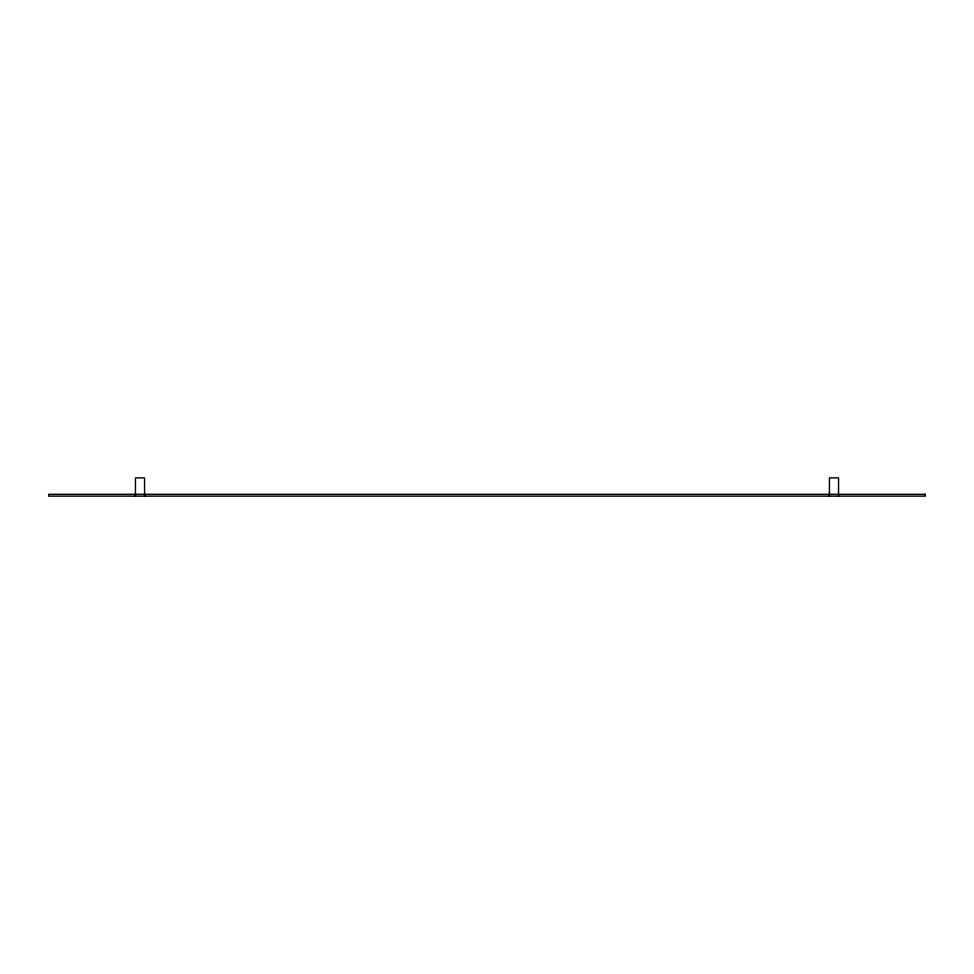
<?xml version="1.0" encoding="UTF-8"?>
<svg xmlns="http://www.w3.org/2000/svg" width="974" height="974" viewBox="0 0 974 974"><rect width="100%" height="100%" fill="white"/><g stroke="black" fill="none" stroke-linecap="round" stroke-linejoin="round"><path stroke-width="1.46" d="M838.553 496.131L838.553 477.869L829.434 477.869L829.422 496.131M144.578 496.131L144.578 477.869L135.459 477.869L135.447 496.131M925.3 494.305L48.7 494.305L48.7 496.131L925.3 496.131L925.3 494.305"/></g></svg>
